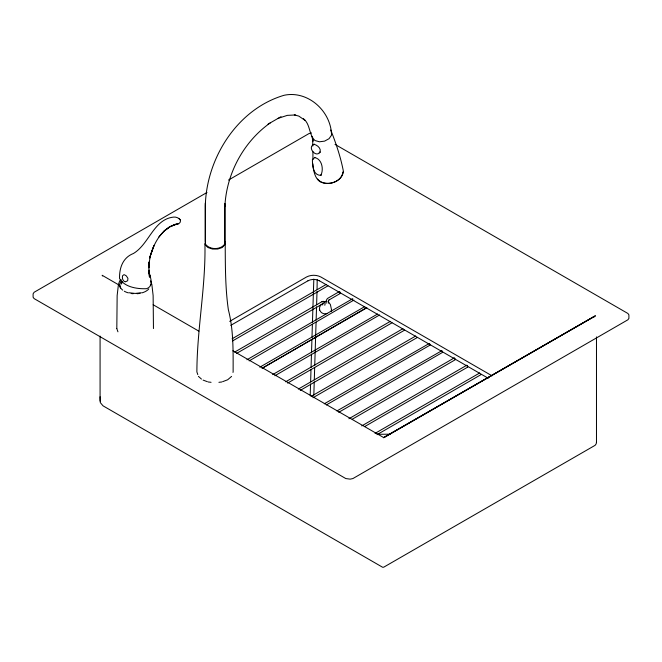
<?xml version="1.0" encoding="UTF-8"?>
<svg xmlns="http://www.w3.org/2000/svg" width="662" height="662" viewBox="0 0 662 662"><rect width="100%" height="100%" fill="white"/><g stroke="black" fill="none" stroke-linecap="round" stroke-linejoin="round"><path stroke-width="0.99" d="M100.078 396.77L100.31 402.604L103.049 405.847L382.603 567.251L383.703 567.202L595.13 445.311L596.222 443.772L596.479 442.067M153.46 328.567L153.129 295.566L151.863 284.561L150.605 280.862M303.378 118.672C310.561 124.208 308.691 134.775 314.98 140.543L319.473 141.8L324.62 141.122L329.039 138.697L331.546 135.156C331.149 111.406 308.128 90.164 284.097 95.278C237.162 109.098 206.287 158.466 205.303 206.072L205.303 244.899L207.926 247.522L212.469 249.036L217.715 249.036L222.258 247.522L224.881 244.493M205.303 203.201L205.303 240.894M224.881 240.894L224.881 203.788L224.881 243.922C220.777 250.095 209.407 250.095 205.303 243.922M324.81 305.281C325.58 303.469 324.214 300.134 321.972 301.69M224.881 241.796L224.84 241.249M328.286 303.27L328.286 300.987L329.08 299.927M312.927 159.633L312.919 151.648M317.048 289.435L317.206 279.703M150.464 284.95L150.481 284.42M310.205 395.231L310.552 383.919M310.619 381.858L310.999 369.52M311.057 367.468L311.471 354.096M311.537 352.043L311.918 339.705M311.976 337.645L312.39 324.281M312.456 322.22L313.829 279.041M313.821 395.231L314.235 381.866M314.293 379.806L314.673 367.468M314.74 365.416L316.072 322.228M316.13 320.168L316.544 306.804M316.61 304.743L317.015 291.379M224.881 206.66C226.313 173.883 243.533 141.66 270.444 122.776M118.374 284.991L117.149 295.566L116.818 328.468M122.553 275.831C121.949 278.09 122.826 281.367 125.408 281.863M205.344 241.249L205.303 241.796M121.874 281.408L121.436 284.031L122.222 281.764M342.949 172.012C341.509 183.06 324.579 187.404 317.537 179.054M249.144 360.898L353.93 300.076M262.028 368.337L366.806 307.516M274.871 375.751L379.657 314.93M338.721 412.327L442.464 352.432L442.183 351.059M352.234 419.22L455.199 359.789L454.918 358.415M340.036 293.597L340.036 292.066L338.985 291.785M429.638 345.357L430.019 344.811M467.521 367.228L467.521 365.689M232.983 372.416L233.132 371.912C233.123 351.1 233.62 330.09 228.365 309.775C225.229 288.011 225.361 265.967 225.204 244.03L224.683 242.549M118.407 284.561L119.69 280.862L121.138 279.612M119.797 284.42L120.989 280.961M205.477 242.532L204.939 244.03C205.799 286.878 196.978 329.105 196.887 371.912L197.797 374.584M330.983 311.612L331.563 309.642M321.517 304.239C316.825 308.658 321.062 315.335 327.078 313.548M593.922 317.081L594.493 316.254L383.397 437.714L595.502 315.782L383.836 437.656L232.883 350.794M123.082 275.475L123.587 274.838M164.341 230.856C156.679 238.155 152.417 247.969 149.645 258.006L154.023 245.362L150.547 255.052L148.602 265.512L149.074 262.028L148.801 267.903L148.693 263.17L149.43 276.873L148.859 270.063L150.2 277.543L148.528 270.973C150.034 276.451 154.56 285.81 146.674 288.69C137.506 289.104 124.564 287.291 119.549 278.495C119.276 267.895 122.809 257.592 133.434 253.488C149.099 244.204 153.658 219.263 173.469 217.111C177.366 216.466 183.597 220.305 178.715 223.797L174.602 224.625L178.152 223.673L169.637 226.859L164.341 230.856L169.637 226.859L175.322 224.286L170.068 226.694L164.557 230.624L158.648 237.228M313.912 144.482C306.82 147.055 316.113 158.359 319.969 152.086M314.682 157.597L312.414 159.608C312.439 165.285 312.787 174.909 320.449 175.372L321.111 174.809M231.592 376.405L227.687 379.756L222.689 381.66M321.144 175.099L320.847 175.314C323.892 169.546 322.096 158.913 314.566 157.548L314.864 157.333M314.227 144.093L313.92 144.299C317.222 144.937 321.269 148.42 320.102 151.797L319.233 152.814L320.16 152.161M453.867 358.134L454.529 358.076M466.47 365.407L467.14 365.35M268.036 124.166L281.027 116.669M206.983 192.476L34.093 292.29L33.1 293.862L33.1 297.205L34.093 298.595L345.804 478.56L350.173 479.139L352.896 478.56L627.907 319.787L628.9 318.397L628.9 314.872L627.907 313.482L335.005 144.374M228.481 180.064L309.104 133.517L311.512 132.938M229.689 321.351L306.572 276.964C310.958 274.705 316.477 274.722 320.855 276.981L492.04 375.809M230.781 325.356L308.459 280.506M232.081 338.795L326.308 284.395M232.511 340.963L327.963 285.852M234.671 352.093L322.27 301.516M339.267 291.619L327.376 298.529L326.234 300.515L326.192 303.196M328.815 300.076L340.309 293.44M236.475 353.475L323.296 303.469L322.849 303.378M246.926 359.764L352.78 298.645M259.802 367.195L364.762 306.597M262.64 367.981L366.707 307.896M272.645 374.609L377.605 314.011M285.653 381.8L390.332 321.36M287.598 383.099L391.995 322.824M298.297 389.099L402.976 328.658M300.242 390.398L404.639 330.123M311.024 396.447L415.703 336.006M312.969 397.746L417.366 337.471M324.281 403.803L429.257 343.479M326.333 404.954L429.919 345.192M336.941 410.945L441.802 350.719M348.891 418.748L454.149 357.968M361.742 425.914L466.751 365.25M364.613 426.609L467.802 367.062M375.031 433.395L479.71 372.963M376.968 434.694L481.373 374.419M323.569 302.261L326.614 301.293M307.954 280.804C311.488 278.959 315.948 278.975 319.473 280.82M278.123 118.349L287.308 115.37L295.657 114.956M125.945 281.598L127.692 280.705L127.915 278.321L126.334 275.897L124.324 274.722M141.089 292.761L135.139 293.44L129.189 292.753M218.915 382.313L221.861 381.982M377.812 434.305L390.199 434.181M208.125 381.974L211.062 382.313M294.309 114.882L298.843 116.123L305.058 120.393M203.069 380.096L207.28 381.66M328.178 301.425L330.412 304.611L331.563 309.99M318.968 280.522L488.25 378.259M119.143 285.099L102.13 275.276L102.651 275.955M153.179 304.76L198.848 331.141M179.013 218.601L180.469 219.825M198.41 376.364L201.463 379.094M330.727 129.992C335.965 143.182 340.723 157.233 343.396 171.334C342.32 181.785 328.236 186.212 319.787 181.578C314.409 177.615 313.49 170.035 312.894 163.787M429.638 343.818L429.919 344.306M116.818 328.567L117.944 331.811M311.918 136.463L313.027 141.254L312.646 139.401L312.82 146.012M596.479 336.908L596.479 442.324M322.717 303.055L322.717 305.008M224.881 241.465L224.881 244.824M150.44 284.842L150.44 285.545M100.078 336.064L100.078 401.139M120.501 288.111A15.325 8.846 0 0 1 119.839 285.545M148.801 288.955A15.334 8.854 0 0 1 141.908 292.885M140.079 293.324A15.334 8.854 0 0 1 137.125 293.721M133.145 293.721A15.334 8.854 0 0 1 131.159 293.498M128.37 292.885A15.334 8.854 0 0 1 124.299 291.206M122.743 290.155A15.334 8.854 0 0 1 119.805 284.95M319.489 309.982L319.489 309.377L319.489 309.982"/></g></svg>
